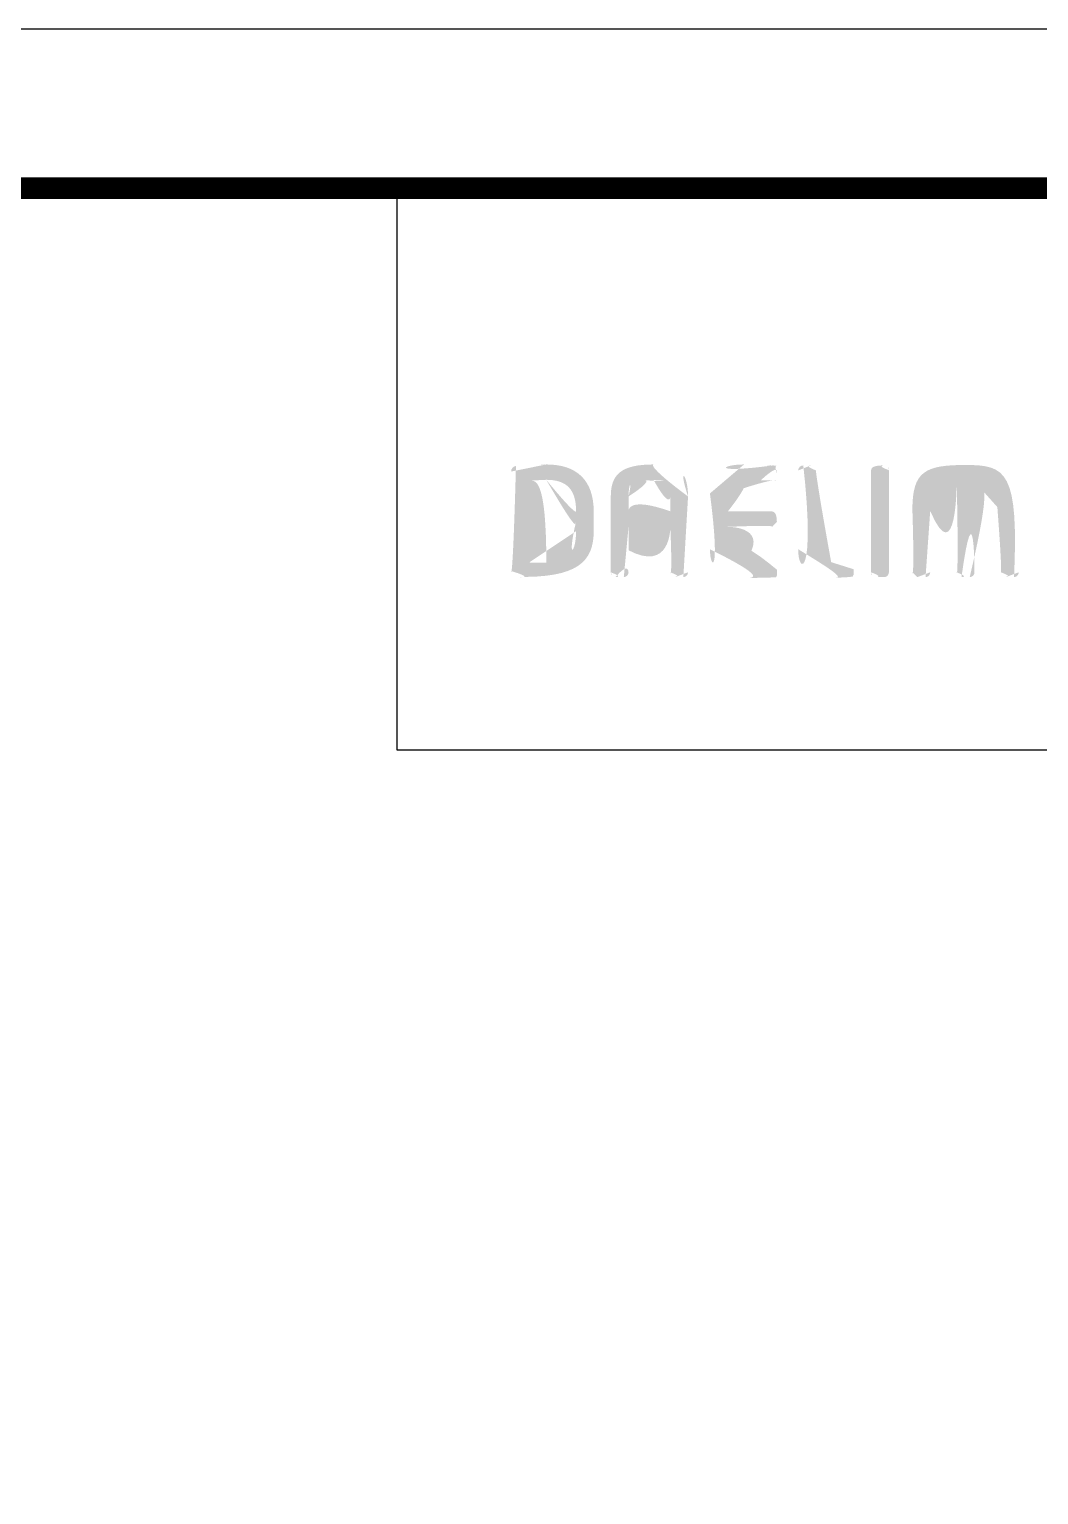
# Model space of a CAD drawing. Extents: x 16296677466 to 16296684057, y -37409618000 to -37409615586.
# Drawn here: x 16296680052 to 16296680408, y -37409616103 to -37409615586 of the extents above; entities that cross this region are included whole.
import ezdxf

# ---------------------------------------------------------------- set-up
doc = ezdxf.new("R2010")
doc.units = 0
doc.header["$LTSCALE"] = 10
doc.header["$MEASUREMENT"] = 0
doc.layers.get('0').update_dxf_attribs({"linetype": 'CONTINUOUS'})

msp = doc.modelspace()

# ---------------------------------------------------------------- hatches: boundary and pattern name
h = msp.add_hatch(color=5)
edge = h.paths.add_edge_path()
edge.add_spline(control_points=[(16296680251.044411, -37409615755.815308), (16296680251.044411, -37409615744.975319), (16296680245.263121, -37409615739.224159), (16296680234.32287, -37409615739.224159)], knot_values=[7, 7, 7, 7, 8, 8, 8, 8], degree=3, periodic=0)
edge.add_spline(control_points=[(16296680234.32287, -37409615739.224159), (16296680230.31559, -37409615739.224159), (16296680225.239429, -37409615739.465012), (16296680223.58831, -37409615739.741058)], knot_values=[0, 0, 0, 0, 1, 1, 1, 1], degree=3, periodic=0)
edge.add_spline(control_points=[(16296680223.58831, -37409615739.741058), (16296680222.557051, -37409615739.921669), (16296680221.88451, -37409615740.684547), (16296680221.88451, -37409615741.718277), (16296680221.88451, -37409615741.718277), (16296680221.88451, -37409615776.827454), (16296680221.88451, -37409615776.827454)], knot_values=[1, 1, 1, 1, 2, 2, 2, 3, 3, 3, 3], degree=3, periodic=0)
edge.add_spline(control_points=[(16296680221.88451, -37409615776.827454), (16296680221.88451, -37409615777.921494), (16296680222.557051, -37409615778.649139), (16296680223.65604, -37409615778.890099)], knot_values=[3, 3, 3, 3, 4, 4, 4, 4], degree=3, periodic=0)
edge.add_spline(control_points=[(16296680223.65604, -37409615778.890099), (16296680225.239429, -37409615779.095947), (16296680230.28046, -37409615779.357002), (16296680234.32287, -37409615779.357002)], knot_values=[4, 4, 4, 4, 5, 5, 5, 5], degree=3, periodic=0)
edge.add_spline(control_points=[(16296680234.32287, -37409615779.357002), (16296680245.263121, -37409615779.357002), (16296680251.044411, -37409615773.610786), (16296680251.044411, -37409615762.745728), (16296680251.044411, -37409615762.745728), (16296680251.044411, -37409615755.815308), (16296680251.044411, -37409615755.815308)], knot_values=[5, 5, 5, 5, 6, 6, 6, 7, 7, 7, 7], degree=3, periodic=0)
edge = h.paths.add_edge_path(flags=16)
edge.add_spline(control_points=[(16296680234.287649, -37409615744.639137), (16296680241.582081, -37409615744.639137), (16296680244.83404, -37409615748.106819), (16296680244.83404, -37409615755.815308), (16296680244.83404, -37409615755.815308), (16296680244.83404, -37409615757.547737), (16296680244.83404, -37409615759.280579)], knot_values=[4, 4, 4, 4, 5, 5, 5, 5.5, 5.5, 5.5, 5.5], degree=3, periodic=0)
edge.add_spline(control_points=[(16296680244.83404, -37409615759.280579), (16296680244.83404, -37409615761.012993), (16296680244.83404, -37409615762.745728), (16296680244.83404, -37409615762.745728)], knot_values=[5.5, 5.5, 5.5, 5.5, 6, 6, 6, 6], degree=3, periodic=0)
edge.add_spline(control_points=[(16296680244.83404, -37409615762.745728), (16296680244.83404, -37409615770.273468), (16296680241.376329, -37409615773.947029), (16296680234.32287, -37409615773.947029)], knot_values=[0, 0, 0, 0, 1, 1, 1, 1], degree=3, periodic=0)
edge.add_spline(control_points=[(16296680234.32287, -37409615773.947029), (16296680234.322741, -37409615773.947029), (16296680229.472469, -37409615773.866653), (16296680228.215309, -37409615773.816544), (16296680228.215309, -37409615773.816544), (16296680228.215309, -37409615744.935211), (16296680228.215309, -37409615744.935211)], knot_values=[1.00001, 1.00001, 1.00001, 1.00001, 2, 2, 2, 3, 3, 3, 3], degree=3, periodic=0)
edge.add_spline(control_points=[(16296680228.215309, -37409615744.935211), (16296680230.74464, -37409615744.669098), (16296680234.287649, -37409615744.639137), (16296680234.287649, -37409615744.639137)], knot_values=[3, 3, 3, 3, 4, 4, 4, 4], degree=3, periodic=0)
h = msp.add_hatch(color=5)
edge = h.paths.add_edge_path()
edge.add_spline(control_points=[(16296680284.364559, -37409615750.530777), (16296680284.364559, -37409615742.712013), (16296680280.598209, -37409615739.224159), (16296680272.21986, -37409615739.224159)], knot_values=[13, 13, 13, 13, 14, 14, 14, 14], degree=3, periodic=0)
edge.add_spline(control_points=[(16296680272.21986, -37409615739.224159), (16296680272.219801, -37409615739.224159), (16296680269.15863, -37409615739.224159), (16296680269.15863, -37409615739.224159)], knot_values=[0.00001, 0.00001, 0.00001, 0.00001, 1, 1, 1, 1], degree=3, periodic=0)
edge.add_spline(control_points=[(16296680269.15863, -37409615739.224159), (16296680260.780251, -37409615739.224159), (16296680257.08161, -37409615742.712013), (16296680257.08161, -37409615750.530777), (16296680257.08161, -37409615750.530777), (16296680257.08161, -37409615777.289307), (16296680257.08161, -37409615777.289307)], knot_values=[1, 1, 1, 1, 2, 2, 2, 3, 3, 3, 3], degree=3, periodic=0)
edge.add_spline(control_points=[(16296680257.08161, -37409615777.289307), (16296680257.08161, -37409615778.22776), (16296680257.804291, -37409615778.995567), (16296680258.750271, -37409615778.995567)], knot_values=[3, 3, 3, 3, 4, 4, 4, 4], degree=3, periodic=0)
edge.add_spline(control_points=[(16296680258.750271, -37409615778.995567), (16296680258.75032, -37409615778.995567), (16296680261.67358, -37409615778.995567), (16296680261.67358, -37409615778.995567)], knot_values=[4.00001, 4.00001, 4.00001, 4.00001, 5, 5, 5, 5], degree=3, periodic=0)
edge.add_spline(control_points=[(16296680261.67358, -37409615778.995567), (16296680262.65465, -37409615778.995567), (16296680263.342171, -37409615778.082199), (16296680263.342171, -37409615777.289307), (16296680263.342171, -37409615777.289307), (16296680263.342171, -37409615773.438858), (16296680263.342171, -37409615769.509987)], knot_values=[5, 5, 5, 5, 6, 6, 6, 6.5, 6.5, 6.5, 6.5], degree=3, periodic=0)
edge.add_spline(control_points=[(16296680263.342171, -37409615769.509987), (16296680263.342171, -37409615765.5812), (16296680263.342171, -37409615761.573936), (16296680263.342171, -37409615761.260384), (16296680263.342171, -37409615761.260384), (16296680278.10154, -37409615761.260384), (16296680278.10154, -37409615761.260384)], knot_values=[6.5, 6.5, 6.5, 6.5, 7, 7, 7, 8, 8, 8, 8], degree=3, periodic=0)
edge.add_spline(control_points=[(16296680278.10154, -37409615761.260384), (16296680278.10154, -37409615761.887421), (16296680278.10154, -37409615777.289307), (16296680278.10154, -37409615777.289307)], knot_values=[8, 8, 8, 8, 9, 9, 9, 9], degree=3, periodic=0)
edge.add_spline(control_points=[(16296680278.10154, -37409615777.289307), (16296680278.10154, -37409615778.262802), (16296680278.85936, -37409615778.995567), (16296680279.755171, -37409615778.995567)], knot_values=[9, 9, 9, 9, 10, 10, 10, 10], degree=3, periodic=0)
edge.add_spline(control_points=[(16296680279.755171, -37409615778.995567), (16296680279.755199, -37409615778.995567), (16296680282.69598, -37409615778.995567), (16296680282.69598, -37409615778.995567)], knot_values=[10.00001, 10.00001, 10.00001, 10.00001, 11, 11, 11, 11], degree=3, periodic=0)
edge.add_spline(control_points=[(16296680282.69598, -37409615778.995567), (16296680283.677071, -37409615778.995567), (16296680284.364559, -37409615778.04705), (16296680284.364559, -37409615777.289307), (16296680284.364559, -37409615777.289307), (16296680284.364559, -37409615750.530777), (16296680284.364559, -37409615750.530777)], knot_values=[11, 11, 11, 11, 12, 12, 12, 13, 13, 13, 13], degree=3, periodic=0)
edge = h.paths.add_edge_path(flags=16)
edge.add_spline(control_points=[(16296680263.342171, -37409615750.530777), (16296680263.342171, -37409615745.572517), (16296680264.75493, -37409615744.754593), (16296680269.15863, -37409615744.754593)], knot_values=[2, 2, 2, 2, 3, 3, 3, 3], degree=3, periodic=0)
edge.add_spline(control_points=[(16296680269.15863, -37409615744.754593), (16296680269.15867, -37409615744.754593), (16296680272.21986, -37409615744.754593), (16296680272.21986, -37409615744.754593)], knot_values=[3.00001, 3.00001, 3.00001, 3.00001, 4, 4, 4, 4], degree=3, periodic=0)
edge.add_spline(control_points=[(16296680272.21986, -37409615744.754593), (16296680276.641211, -37409615744.754593), (16296680278.10154, -37409615745.572517), (16296680278.10154, -37409615750.530777)], knot_values=[4, 4, 4, 4, 5, 5, 5, 5], degree=3, periodic=0)
edge.add_spline(control_points=[(16296680278.10154, -37409615750.530777), (16296680278.10154, -37409615750.530907), (16296680278.10154, -37409615755.288361), (16296680278.10154, -37409615755.754883)], knot_values=[5.00001, 5.00001, 5.00001, 5.00001, 6, 6, 6, 6], degree=3, periodic=0)
edge.add_spline(control_points=[(16296680278.10154, -37409615755.754883), (16296680278.10154, -37409615755.754883), (16296680263.342171, -37409615755.754883), (16296680263.342171, -37409615755.754883)], knot_values=[0, 0, 0, 0, 1, 1, 1, 1], degree=3, periodic=0)
edge.add_spline(control_points=[(16296680263.342171, -37409615755.754883), (16296680263.342171, -37409615755.288361), (16296680263.342171, -37409615750.530777), (16296680263.342171, -37409615750.530777)], knot_values=[1, 1, 1, 1, 2, 2, 2, 2], degree=3, periodic=0)
h = msp.add_hatch(color=5)
edge = h.paths.add_edge_path()
edge.add_spline(control_points=[(16296680298.401279, -37409615755.815308), (16296680298.401279, -37409615755.308296), (16296680298.401279, -37409615749.456993), (16296680298.401279, -37409615749.456993)], knot_values=[14, 14, 14, 14, 15, 15, 15, 15], degree=3, periodic=0)
edge.add_spline(control_points=[(16296680298.401279, -37409615749.456993), (16296680298.401279, -37409615746.48085), (16296680298.401279, -37409615744.855003), (16296680304.19762, -37409615744.855003), (16296680304.19762, -37409615744.855003), (16296680307.079451, -37409615744.861191), (16296680309.96133, -37409615744.867393)], knot_values=[15, 15, 15, 15, 16, 16, 16, 16.5, 16.5, 16.5, 16.5], degree=3, periodic=0)
edge.add_spline(control_points=[(16296680309.96133, -37409615744.867393), (16296680312.843229, -37409615744.873749), (16296680315.72509, -37409615744.879951), (16296680315.72509, -37409615744.879951), (16296680315.72509, -37409615744.879951), (16296680315.72509, -37409615743.572731), (16296680315.72509, -37409615742.265419)], knot_values=[16.5, 16.5, 16.5, 16.5, 17, 17, 17, 17.5, 17.5, 17.5, 17.5], degree=3, periodic=0)
edge.add_spline(control_points=[(16296680315.72509, -37409615742.265419), (16296680315.72509, -37409615740.958069), (16296680315.72509, -37409615739.650711), (16296680315.72509, -37409615739.650711)], knot_values=[17.5, 17.5, 17.5, 17.5, 18, 18, 18, 18], degree=3, periodic=0)
edge.add_spline(control_points=[(16296680315.72509, -37409615739.650711), (16296680315.725019, -37409615739.650711), (16296680314.55574, -37409615739.540298), (16296680314.55574, -37409615739.540298)], knot_values=[18.00001, 18.00001, 18.00001, 18.00001, 19, 19, 19, 19], degree=3, periodic=0)
edge.add_spline(control_points=[(16296680314.55574, -37409615739.540298), (16296680312.21714, -37409615739.344467), (16296680307.053129, -37409615739.224159), (16296680304.132401, -37409615739.224159)], knot_values=[19, 19, 19, 19, 20, 20, 20, 20], degree=3, periodic=0)
edge.add_spline(control_points=[(16296680304.132401, -37409615739.224159), (16296680296.01248, -37409615739.224159), (16296680292.088011, -37409615742.551308), (16296680292.088011, -37409615749.456993)], knot_values=[20, 20, 20, 20, 21, 21, 21, 21], degree=3, periodic=0)
edge.add_spline(control_points=[(16296680292.088011, -37409615749.456993), (16296680292.088011, -37409615749.456993), (16296680292.088011, -37409615769.139259), (16296680292.088011, -37409615769.139259)], knot_values=[0, 0, 0, 0, 1, 1, 1, 1], degree=3, periodic=0)
edge.add_spline(control_points=[(16296680292.088011, -37409615769.139259), (16296680292.088011, -37409615776.019539), (16296680296.01248, -37409615779.357002), (16296680304.132401, -37409615779.357002)], knot_values=[1, 1, 1, 1, 2, 2, 2, 2], degree=3, periodic=0)
edge.add_spline(control_points=[(16296680304.132401, -37409615779.357002), (16296680307.725639, -37409615779.357002), (16296680312.57851, -37409615779.286781), (16296680314.55574, -37409615779.095947)], knot_values=[2, 2, 2, 2, 3, 3, 3, 3], degree=3, periodic=0)
edge.add_spline(control_points=[(16296680314.55574, -37409615779.095947), (16296680314.55574, -37409615779.095947), (16296680315.44906, -37409615779.020569), (16296680315.44906, -37409615779.020569)], knot_values=[3.00001, 3.00001, 3.00001, 3.00001, 3.99999, 3.99999, 3.99999, 3.99999], degree=3, periodic=0)
edge.add_spline(control_points=[(16296680315.44906, -37409615779.020569), (16296680315.44906, -37409615779.020569), (16296680315.44906, -37409615779.020569), (16296680315.44906, -37409615779.020569), (16296680315.44906, -37409615779.020569), (16296680315.725019, -37409615778.995567), (16296680315.72509, -37409615778.995567)], knot_values=[3.99999, 3.99999, 3.99999, 3.99999, 4, 4, 4, 4.99999, 4.99999, 4.99999, 4.99999], degree=3, periodic=0)
edge.add_spline(control_points=[(16296680315.72509, -37409615778.995567), (16296680315.72509, -37409615778.995567), (16296680315.72509, -37409615778.995567), (16296680315.72509, -37409615778.995567), (16296680315.72509, -37409615778.995567), (16296680315.72509, -37409615777.674347), (16296680315.72509, -37409615776.353371)], knot_values=[4.99999, 4.99999, 4.99999, 4.99999, 5.25, 5.25, 5.25, 5.5, 5.5, 5.5, 5.5], degree=3, periodic=0)
edge.add_spline(control_points=[(16296680315.72509, -37409615776.353371), (16296680315.72509, -37409615775.032387), (16296680315.72509, -37409615773.711037), (16296680315.72509, -37409615773.711037), (16296680315.72509, -37409615773.711037), (16296680304.19762, -37409615773.711037), (16296680304.19762, -37409615773.711037)], knot_values=[5.5, 5.5, 5.5, 5.5, 6, 6, 6, 7, 7, 7, 7], degree=3, periodic=0)
edge.add_spline(control_points=[(16296680304.19762, -37409615773.711037), (16296680298.401279, -37409615773.711037), (16296680298.401279, -37409615772.095253), (16296680298.401279, -37409615769.139259), (16296680298.401279, -37409615769.139259), (16296680298.401279, -37409615761.817307), (16296680298.401279, -37409615761.240158)], knot_values=[7, 7, 7, 7, 8, 8, 8, 9, 9, 9, 9], degree=3, periodic=0)
edge.add_spline(control_points=[(16296680298.401279, -37409615761.240158), (16296680298.968361, -37409615761.240158), (16296680313.96859, -37409615761.240158), (16296680313.96859, -37409615761.240158)], knot_values=[9, 9, 9, 9, 10, 10, 10, 10], degree=3, periodic=0)
edge.add_spline(control_points=[(16296680313.96859, -37409615761.240158), (16296680314.897039, -37409615761.240158), (16296680315.72509, -37409615760.502327), (16296680315.72509, -37409615759.553917)], knot_values=[10, 10, 10, 10, 11, 11, 11, 11], degree=3, periodic=0)
edge.add_spline(control_points=[(16296680315.72509, -37409615759.553917), (16296680315.72509, -37409615759.553917), (16296680315.72509, -37409615757.596733), (16296680315.72509, -37409615757.596733)], knot_values=[11.00001, 11.00001, 11.00001, 11.00001, 12, 12, 12, 12], degree=3, periodic=0)
edge.add_spline(control_points=[(16296680315.72509, -37409615757.596733), (16296680315.72509, -37409615756.613182), (16296680314.897039, -37409615755.815308), (16296680313.96859, -37409615755.815308), (16296680313.96859, -37409615755.815308), (16296680298.968361, -37409615755.815308), (16296680298.401279, -37409615755.815308)], knot_values=[12, 12, 12, 12, 13, 13, 13, 14, 14, 14, 14], degree=3, periodic=0)
h = msp.add_hatch(color=5)
edge = h.paths.add_edge_path()
edge.add_spline(control_points=[(16296680334.90572, -37409615773.711037), (16296680329.520889, -37409615773.711037), (16296680329.520889, -37409615771.673607), (16296680329.520889, -37409615769.706429), (16296680329.520889, -37409615769.706429), (16296680329.520889, -37409615741.336838), (16296680329.520889, -37409615741.336838)], knot_values=[9, 9, 9, 9, 10, 10, 10, 11, 11, 11, 11], degree=3, periodic=0)
edge.add_spline(control_points=[(16296680329.520889, -37409615741.336838), (16296680329.520889, -37409615740.383476), (16296680328.7129, -37409615739.560364), (16296680327.749359, -37409615739.560364)], knot_values=[11, 11, 11, 11, 12, 12, 12, 12], degree=3, periodic=0)
edge.add_spline(control_points=[(16296680327.749359, -37409615739.560364), (16296680327.749269, -37409615739.560364), (16296680325.064541, -37409615739.560364), (16296680325.06448, -37409615739.560364)], knot_values=[12.00001, 12.00001, 12.00001, 12.00001, 12.99999, 12.99999, 12.99999, 12.99999], degree=3, periodic=0)
edge.add_spline(control_points=[(16296680325.06448, -37409615739.560364), (16296680324.085859, -37409615739.560364), (16296680323.242781, -37409615740.383476), (16296680323.242781, -37409615741.336838), (16296680323.242781, -37409615741.336838), (16296680323.242781, -37409615769.139259), (16296680323.242781, -37409615769.139259)], knot_values=[0, 0, 0, 0, 1, 1, 1, 2, 2, 2, 2], degree=3, periodic=0)
edge.add_spline(control_points=[(16296680323.242781, -37409615769.139259), (16296680323.242781, -37409615778.202637), (16296680329.47068, -37409615779.357002), (16296680334.85552, -37409615779.357002)], knot_values=[2, 2, 2, 2, 3, 3, 3, 3], degree=3, periodic=0)
edge.add_spline(control_points=[(16296680334.85552, -37409615779.357002), (16296680338.79497, -37409615779.357002), (16296680339.758591, -37409615779.186302), (16296680340.978041, -37409615778.995567)], knot_values=[3, 3, 3, 3, 4, 4, 4, 4], degree=3, periodic=0)
edge.add_spline(control_points=[(16296680340.978041, -37409615778.995567), (16296680340.97806, -37409615778.995567), (16296680341.665581, -37409615778.910248), (16296680341.665581, -37409615778.910248)], knot_values=[4.00001, 4.00001, 4.00001, 4.00001, 4.99999, 4.99999, 4.99999, 4.99999], degree=3, periodic=0)
edge.add_spline(control_points=[(16296680341.665581, -37409615778.910248), (16296680341.665581, -37409615778.910248), (16296680341.665581, -37409615778.910248), (16296680341.665581, -37409615778.910248), (16296680341.665581, -37409615778.910248), (16296680342.543831, -37409615778.754692), (16296680342.543831, -37409615778.754692)], knot_values=[4.99999, 4.99999, 4.99999, 4.99999, 5.499995, 5.499995, 5.499995, 5.99999, 5.99999, 5.99999, 5.99999], degree=3, periodic=0)
edge.add_spline(control_points=[(16296680342.543831, -37409615778.754692), (16296680342.543831, -37409615778.754692), (16296680342.543831, -37409615778.754692), (16296680342.543831, -37409615778.754692), (16296680342.543831, -37409615778.754692), (16296680342.855009, -37409615778.709541), (16296680342.855009, -37409615778.709541)], knot_values=[5.99999, 5.99999, 5.99999, 5.99999, 6.499995, 6.499995, 6.499995, 6.99999, 6.99999, 6.99999, 6.99999], degree=3, periodic=0)
edge.add_spline(control_points=[(16296680342.855009, -37409615778.709541), (16296680342.855009, -37409615778.709541), (16296680342.855009, -37409615778.709541), (16296680342.855009, -37409615778.709541), (16296680342.855009, -37409615778.709541), (16296680342.855009, -37409615777.459969), (16296680342.855009, -37409615776.210373)], knot_values=[6.99999, 6.99999, 6.99999, 6.99999, 7.25, 7.25, 7.25, 7.5, 7.5, 7.5, 7.5], degree=3, periodic=0)
edge.add_spline(control_points=[(16296680342.855009, -37409615776.210373), (16296680342.855009, -37409615774.960739), (16296680342.855009, -37409615773.711037), (16296680342.855009, -37409615773.711037), (16296680342.855009, -37409615773.711037), (16296680334.90572, -37409615773.711037), (16296680334.90572, -37409615773.711037)], knot_values=[7.5, 7.5, 7.5, 7.5, 8, 8, 8, 9, 9, 9, 9], degree=3, periodic=0)
h = msp.add_hatch(color=5)
edge = h.paths.add_edge_path()
edge.add_spline(control_points=[(16296680353.63969, -37409615778.995567), (16296680354.653391, -37409615778.995567), (16296680355.290791, -37409615778.082199), (16296680355.290791, -37409615777.289307), (16296680355.290791, -37409615777.289307), (16296680355.290791, -37409615741.271591), (16296680355.290791, -37409615741.271591)], knot_values=[4, 4, 4, 4, 5, 5, 5, 6, 6, 6, 6], degree=3, periodic=0)
edge.add_spline(control_points=[(16296680355.290791, -37409615741.271591), (16296680355.290791, -37409615740.333267), (16296680354.568081, -37409615739.560364), (16296680353.63969, -37409615739.560364)], knot_values=[6, 6, 6, 6, 7, 7, 7, 7], degree=3, periodic=0)
edge.add_spline(control_points=[(16296680353.63969, -37409615739.560364), (16296680353.63961, -37409615739.560364), (16296680350.71401, -37409615739.560364), (16296680350.713921, -37409615739.560364)], knot_values=[7.00001, 7.00001, 7.00001, 7.00001, 7.99999, 7.99999, 7.99999, 7.99999], degree=3, periodic=0)
edge.add_spline(control_points=[(16296680350.713921, -37409615739.560364), (16296680349.65, -37409615739.560364), (16296680349.01268, -37409615740.433456), (16296680349.01268, -37409615741.271591), (16296680349.01268, -37409615741.271591), (16296680349.01268, -37409615777.289307), (16296680349.01268, -37409615777.289307)], knot_values=[0, 0, 0, 0, 1, 1, 1, 2, 2, 2, 2], degree=3, periodic=0)
edge.add_spline(control_points=[(16296680349.01268, -37409615777.289307), (16296680349.01268, -37409615778.262802), (16296680349.800529, -37409615778.995567), (16296680350.713921, -37409615778.995567)], knot_values=[2, 2, 2, 2, 3, 3, 3, 3], degree=3, periodic=0)
edge.add_spline(control_points=[(16296680350.713921, -37409615778.995567), (16296680350.71401, -37409615778.995567), (16296680353.63969, -37409615778.995567), (16296680353.63969, -37409615778.995567)], knot_values=[3.00001, 3.00001, 3.00001, 3.00001, 4, 4, 4, 4], degree=3, periodic=0)
h = msp.add_hatch(color=5)
edge = h.paths.add_edge_path()
edge.add_spline(control_points=[(16296680369.87945, -37409615755.63974), (16296680369.87945, -37409615746.154694), (16296680371.184299, -37409615745.226273), (16296680379.231421, -37409615745.191116)], knot_values=[5, 5, 5, 5, 6, 6, 6, 6], degree=3, periodic=0)
edge.add_spline(control_points=[(16296680379.231421, -37409615745.191116), (16296680379.231421, -37409615745.758034), (16296680379.231421, -37409615777.289307), (16296680379.231421, -37409615777.289307)], knot_values=[6, 6, 6, 6, 7, 7, 7, 7], degree=3, periodic=0)
edge.add_spline(control_points=[(16296680379.231421, -37409615777.289307), (16296680379.231421, -37409615778.282967), (16296680379.97415, -37409615778.995567), (16296680380.917601, -37409615778.995567)], knot_values=[7, 7, 7, 7, 8, 8, 8, 8], degree=3, periodic=0)
edge.add_spline(control_points=[(16296680380.917601, -37409615778.995567), (16296680380.91765, -37409615778.995567), (16296680383.82831, -37409615778.995567), (16296680383.82831, -37409615778.995567)], knot_values=[8.00001, 8.00001, 8.00001, 8.00001, 9, 9, 9, 9], degree=3, periodic=0)
edge.add_spline(control_points=[(16296680383.82831, -37409615778.995567), (16296680384.892229, -37409615778.995567), (16296680385.514509, -37409615778.082199), (16296680385.514509, -37409615777.289307), (16296680385.514509, -37409615777.289307), (16296680385.514509, -37409615745.878731), (16296680385.514509, -37409615745.251488)], knot_values=[9, 9, 9, 9, 10, 10, 10, 11, 11, 11, 11], degree=3, periodic=0)
edge.add_spline(control_points=[(16296680385.514509, -37409615745.251488), (16296680389.278391, -37409615745.276443), (16296680391.677219, -37409615745.662712), (16296680393.01215, -37409615746.997803)], knot_values=[11, 11, 11, 11, 12, 12, 12, 12], degree=3, periodic=0)
edge.add_spline(control_points=[(16296680393.01215, -37409615746.997803), (16296680394.567869, -37409615748.493202), (16296680394.818821, -37409615751.313583), (16296680394.818821, -37409615755.63974), (16296680394.818821, -37409615755.63974), (16296680394.818821, -37409615777.289307), (16296680394.818821, -37409615777.289307)], knot_values=[12, 12, 12, 12, 13, 13, 13, 14, 14, 14, 14], degree=3, periodic=0)
edge.add_spline(control_points=[(16296680394.818821, -37409615777.289307), (16296680394.818821, -37409615778.22776), (16296680395.59165, -37409615778.995567), (16296680396.50502, -37409615778.995567)], knot_values=[14, 14, 14, 14, 15, 15, 15, 15], degree=3, periodic=0)
edge.add_spline(control_points=[(16296680396.50502, -37409615778.995567), (16296680396.505079, -37409615778.995567), (16296680399.486, -37409615778.995567), (16296680399.486, -37409615778.995567)], knot_values=[15.00001, 15.00001, 15.00001, 15.00001, 16, 16, 16, 16], degree=3, periodic=0)
edge.add_spline(control_points=[(16296680399.486, -37409615778.995567), (16296680400.449539, -37409615778.995567), (16296680401.15213, -37409615778.04705), (16296680401.15213, -37409615777.289307), (16296680401.15213, -37409615777.289307), (16296680401.15213, -37409615755.142563), (16296680401.15213, -37409615755.142563)], knot_values=[16, 16, 16, 16, 17, 17, 17, 18, 18, 18, 18], degree=3, periodic=0)
edge.add_spline(control_points=[(16296680401.15213, -37409615755.142563), (16296680401.15213, -37409615741.683029), (16296680396.6957, -37409615739.409714), (16296680382.382999, -37409615739.409714)], knot_values=[18, 18, 18, 18, 19, 19, 19, 19], degree=3, periodic=0)
edge.add_spline(control_points=[(16296680382.382999, -37409615739.409714), (16296680368.05275, -37409615739.409714), (16296680363.581249, -37409615741.683029), (16296680363.581249, -37409615755.142563)], knot_values=[19, 19, 19, 19, 20, 20, 20, 20], degree=3, periodic=0)
edge.add_spline(control_points=[(16296680363.581249, -37409615755.142563), (16296680363.581249, -37409615755.142563), (16296680363.581249, -37409615777.289307), (16296680363.581249, -37409615777.289307)], knot_values=[0, 0, 0, 0, 1, 1, 1, 1], degree=3, periodic=0)
edge.add_spline(control_points=[(16296680363.581249, -37409615777.289307), (16296680363.581249, -37409615778.262802), (16296680364.339121, -37409615778.995567), (16296680365.302641, -37409615778.995567)], knot_values=[1, 1, 1, 1, 2, 2, 2, 2], degree=3, periodic=0)
edge.add_spline(control_points=[(16296680365.302641, -37409615778.995567), (16296680365.30265, -37409615778.995567), (16296680368.228371, -37409615778.995567), (16296680368.228371, -37409615778.995567)], knot_values=[2.00001, 2.00001, 2.00001, 2.00001, 3, 3, 3, 3], degree=3, periodic=0)
edge.add_spline(control_points=[(16296680368.228371, -37409615778.995567), (16296680369.277269, -37409615778.995567), (16296680369.87945, -37409615778.082199), (16296680369.87945, -37409615777.289307), (16296680369.87945, -37409615777.289307), (16296680369.87945, -37409615755.63974), (16296680369.87945, -37409615755.63974)], knot_values=[3, 3, 3, 3, 4, 4, 4, 5, 5, 5, 5], degree=3, periodic=0)

# ---------------------------------------------------------------- linework, layer by layer
at = {"color": 5, "ltscale": 0.5}
msp.add_line((16296680181.66888, -37409615840.0625), (16296680181.66888, -37409615641.70118), dxfattribs=at)
at = {"color": 5, "ltscale": 40}
msp.add_line((16296680708.32341, -37409615840.0625), (16296680181.66888, -37409615840.0625), dxfattribs=at)
at = {"ltscale": 0.5}
msp.add_lwpolyline([(16296677466.344521, -37409618000.160339), (16296680761.633631, -37409618000.160339), (16296680761.633631, -37409615585.639809), (16296677466.344521, -37409615585.639809)], close=True, dxfattribs=at)
at = {"color": 5, "linetype": 'ByBlock', "lineweight": 200, "const_width": 7.592832}
msp.add_lwpolyline([(16296677519.333349, -37409617896.772781), (16296680708.3228, -37409617896.772781), (16296680708.3228, -37409615641.70163), (16296677519.333349, -37409615641.70163)], close=True, dxfattribs=at)

doc.saveas('drawing.dxf')
